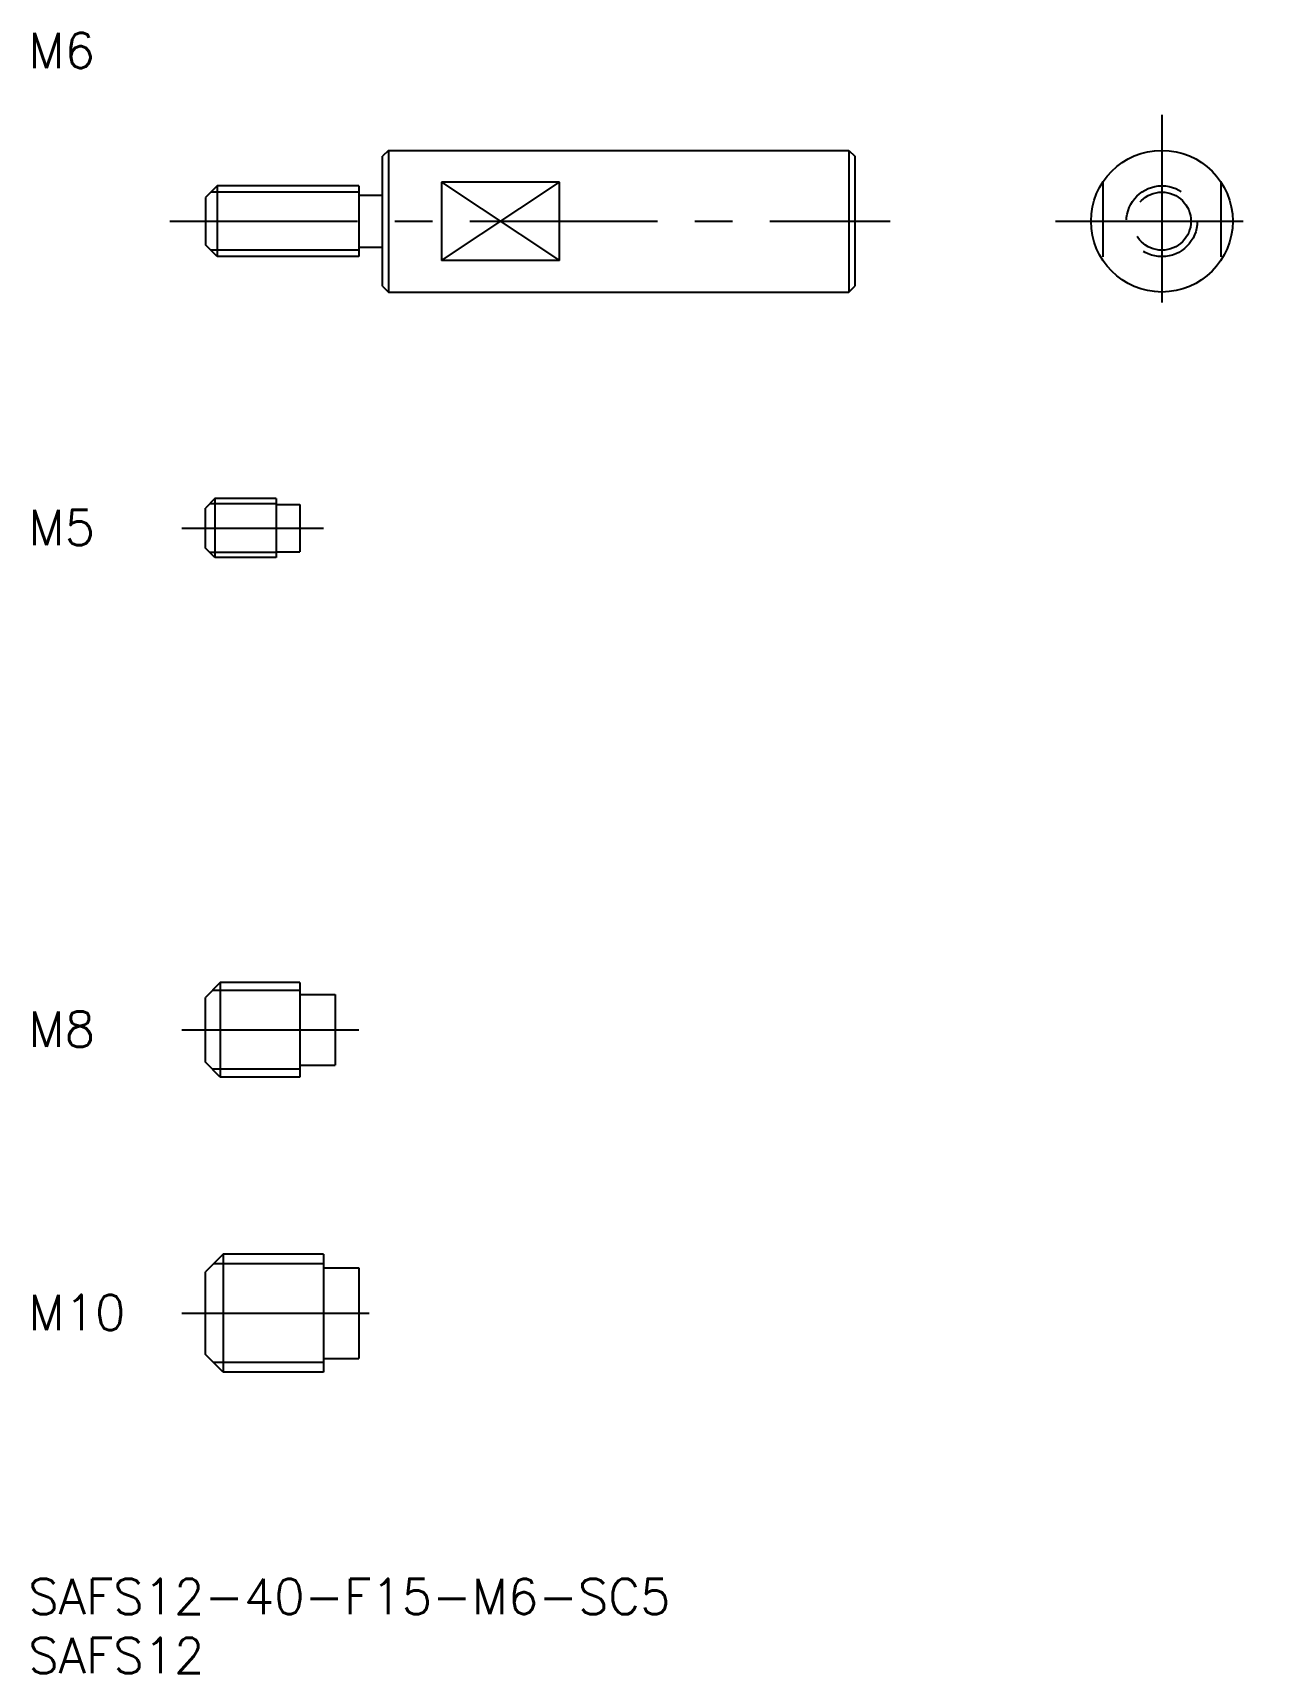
# Model space of a CAD drawing. Extents: x 0 to 105, y -8 to 131.
import ezdxf

# ---------------------------------------------------------------- set-up
doc = ezdxf.new("R2010")
doc.units = 0
doc.header["$LTSCALE"] = 0.5
doc.linetypes.add('CENTER', pattern=[50.8, 31.75, -6.35, 6.35, -6.35])
doc.linetypes.add('DASHED', pattern=[19.05, 12.7, -6.35])
for name, color, linetype in [('MSM_CENTER', 1, 'CENTER'), ('MSM_CONTINUOUS', 7, 'CONTINUOUS'), ('MSM_DASHED', 4, 'DASHED'), ('MSM_NARROW', 5, 'CONTINUOUS'), ('MSM_PART_NUMBER', 7, 'CONTINUOUS')]:
    doc.layers.add(name, color=color, linetype=linetype)
doc.styles.get("Standard").update_dxf_attribs({"font": 'txt.shx', "height": 1, "bigfont": 'bigfont.shx'})

# ---------------------------------------------------------------- blocks, each defined once
blk = doc.blocks.new('*U10')
at = {"layer": 'MSM_PART_NUMBER'}
blk.add_text('SAFS12-40-F15-M6-SC5', height=3, dxfattribs=at).set_placement((0, -3))
blk = doc.blocks.new('*U11')
at = {"layer": 'MSM_PART_NUMBER'}
blk.add_text('SAFS12', height=3, dxfattribs=at).set_placement((0, -8))
blk = doc.blocks.new('*U12')
at = {"layer": 'MSM_PART_NUMBER'}
blk.add_text('M10', height=3, dxfattribs=at).set_placement((0, 21.06))
blk = doc.blocks.new('*U13')
at = {"layer": 'MSM_PART_NUMBER'}
blk.add_text('M8', height=3, dxfattribs=at).set_placement((0, 45.06))
blk = doc.blocks.new('*U14')
at = {"layer": 'MSM_PART_NUMBER'}
blk.add_text('M6', height=3, dxfattribs=at).set_placement((0, 127.96))
blk = doc.blocks.new('*U15')
at = {"layer": 'MSM_PART_NUMBER'}
blk.add_text('M5', height=3, dxfattribs=at).set_placement((0, 87.56))

msp = doc.modelspace()

# ---------------------------------------------------------------- linework, layer by layer
at = {"layer": 'MSM_CENTER'}
for p, q in [((96, 124), (96, 106)), ((12, 115), (73, 115)), ((87, 115), (105, 115)), ((13, 89), (25, 89)), ((13, 46.5), (28, 46.5)), ((13, 22.5), (30, 22.5))]:
    msp.add_line(p, q, dxfattribs=at)
at = {"layer": 'MSM_CONTINUOUS'}
for p, q in [((30.5, 121), (30, 120.5)), ((30.5, 121), (69.5, 121)), ((30.5, 121), (30.5, 109)), ((69.5, 121), (69.5, 109)), ((69.5, 121), (70, 120.5)), ((30, 109.5), (30, 120.5)), ((70, 120.5), (70, 109.5)), ((45, 118.32), (35, 118.32)), ((35, 118.32), (35, 111.68)), ((45, 111.68), (45, 118.32)), ((16, 118), (15, 117)), ((15, 117), (15, 113)), ((28, 118), (16, 118)), ((16, 118), (16, 112)), ((28, 118), (28, 112)), ((28, 117.2), (30, 117.2)), ((16, 112), (15, 113)), ((28, 112.8), (30, 112.8)), ((28, 112), (16, 112)), ((45, 111.68), (35, 111.68)), ((30, 109.5), (30.5, 109)), ((30.5, 109), (69.5, 109)), ((69.5, 109), (70, 109.5)), ((15.8, 91.5), (15, 90.7)), ((15, 87.3), (15, 90.7)), ((21, 91.5), (15.8, 91.5)), ((15.8, 91.5), (15.8, 86.5)), ((21, 91.5), (21, 86.5)), ((21, 91), (23, 91)), ((23, 91), (23, 87)), ((15.8, 86.5), (15, 87.3)), ((21, 86.5), (15.8, 86.5)), ((21, 87), (23, 87)), ((16.25, 50.5), (15, 49.25)), ((23, 50.5), (16.25, 50.5)), ((16.25, 50.5), (16.25, 42.5)), ((23, 50.5), (23, 42.5)), ((15, 43.75), (15, 49.25)), ((23, 49.5), (26, 49.5)), ((26, 49.5), (26, 43.5)), ((16.25, 42.5), (15, 43.75)), ((23, 43.5), (26, 43.5)), ((23, 42.5), (16.25, 42.5)), ((16.5, 27.5), (15, 26)), ((25, 27.5), (16.5, 27.5)), ((16.5, 27.5), (16.5, 17.5)), ((25, 27.5), (25, 17.5)), ((15, 19), (15, 26)), ((25, 26.35), (28, 26.35)), ((28, 26.35), (28, 18.65)), ((16.5, 17.5), (15, 19)), ((25, 18.65), (28, 18.65)), ((25, 17.5), (16.5, 17.5))]:
    msp.add_line(p, q, dxfattribs=at)
msp.add_circle((96, 115), 6, dxfattribs=at)
at = {"layer": 'MSM_DASHED'}
for p, q in [((91, 118.32), (91, 111.68)), ((101, 118.32), (101, 111.68))]:
    msp.add_line(p, q, dxfattribs=at)
for radius in [3, 2.46]:
    msp.add_circle((96, 115), radius, dxfattribs=at)
at = {"layer": 'MSM_NARROW'}
for p, q in [((35, 118.32), (45, 111.68)), ((35, 111.68), (45, 118.32)), ((28, 117.46), (15.46, 117.46)), ((28, 112.54), (15.46, 112.54)), ((21, 91.07), (15.37, 91.07)), ((21, 86.93), (15.37, 86.93)), ((23, 49.82), (15.57, 49.82)), ((23, 43.18), (15.57, 43.18)), ((25, 26.69), (15.69, 26.69)), ((25, 18.31), (15.69, 18.31))]:
    msp.add_line(p, q, dxfattribs=at)

# ---------------------------------------------------------------- block references
at = {"layer": 'MSM_CONTINUOUS'}
for name in ['*U14', '*U15', '*U13', '*U12', '*U10', '*U11']:
    msp.add_blockref(name, (0, 0), dxfattribs=at)

doc.saveas('drawing.dxf')
